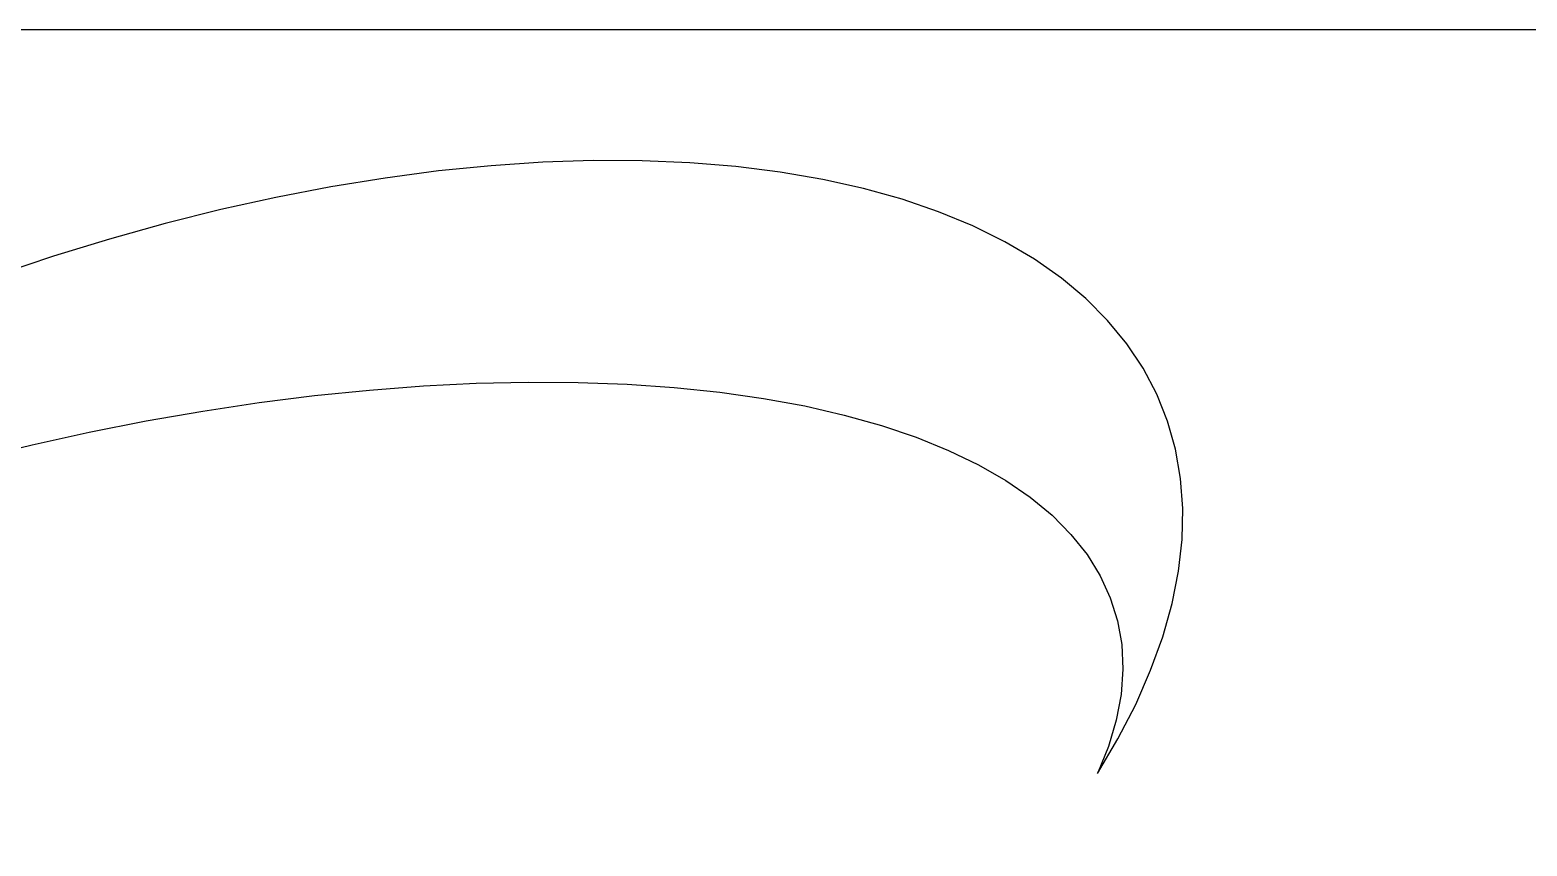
# Model space of a CAD drawing. Extents: x -202 to 213, y -95 to 85.
# Drawn here: x -44.3 to 107.4, y 2.6 to 85.4 of the extents above; entities that cross this region are included whole.
import ezdxf

# ---------------------------------------------------------------- set-up
doc = ezdxf.new("R2010")
doc.units = 0

msp = doc.modelspace()

# ---------------------------------------------------------------- linework, layer by layer
at = {"layer": '1'}
msp.add_lwpolyline([(213.29, 75.37, 0.414214), (203.29, 85.37), (-191.71, 85.37, 0.414214), (-201.71, 75.37), (-201.71, -84.63, 0.414214), (-191.71, -94.63), (203.29, -94.63, 0.414214), (213.29, -84.63)], format="xyb", close=True, dxfattribs=at)
msp.add_lwpolyline([(-49.85, 41.88), (-44.08, 43.29), (-38.3, 44.56), (-32.53, 45.7), (-26.79, 46.7), (-21.09, 47.56), (-15.46, 48.27), (-9.9, 48.84), (-4.43, 49.26), (0.93, 49.52), (6.17, 49.64), (11.27, 49.61), (16.22, 49.43), (21, 49.1), (25.61, 48.62), (30.03, 47.99), (34.24, 47.22), (38.23, 46.3), (42, 45.24), (45.53, 44.05), (48.81, 42.72), (51.84, 41.26), (54.6, 39.67), (57.08, 37.96), (59.29, 36.13), (61.21, 34.19), (62.84, 32.15), (64.17, 30), (65.2, 27.76), (65.93, 25.42), (66.36, 23.01), (66.48, 20.52), (66.29, 17.96), (65.8, 15.34), (65, 12.67), (63.9, 9.95), (65.97, 13.46), (67.77, 16.95), (69.28, 20.41), (70.52, 23.81), (71.46, 27.17), (72.12, 30.46), (72.48, 33.68), (72.55, 36.82), (72.33, 39.88), (71.81, 42.83), (71.01, 45.68), (69.91, 48.42), (68.53, 51.04), (66.87, 53.53), (64.93, 55.89), (62.72, 58.11), (60.24, 60.18), (57.5, 62.11), (54.5, 63.87), (51.27, 65.48), (47.79, 66.92), (44.1, 68.19), (40.18, 69.28), (36.06, 70.21), (31.74, 70.95), (27.24, 71.51), (22.57, 71.89), (17.74, 72.09), (12.76, 72.11), (7.66, 71.94), (2.43, 71.59), (-2.9, 71.06), (-8.32, 70.34), (-13.82, 69.45), (-19.38, 68.38), (-24.98, 67.14), (-30.62, 65.73), (-36.27, 64.15), (-41.92, 62.41), (-47.56, 60.52)], dxfattribs=at)

doc.saveas('drawing.dxf')
